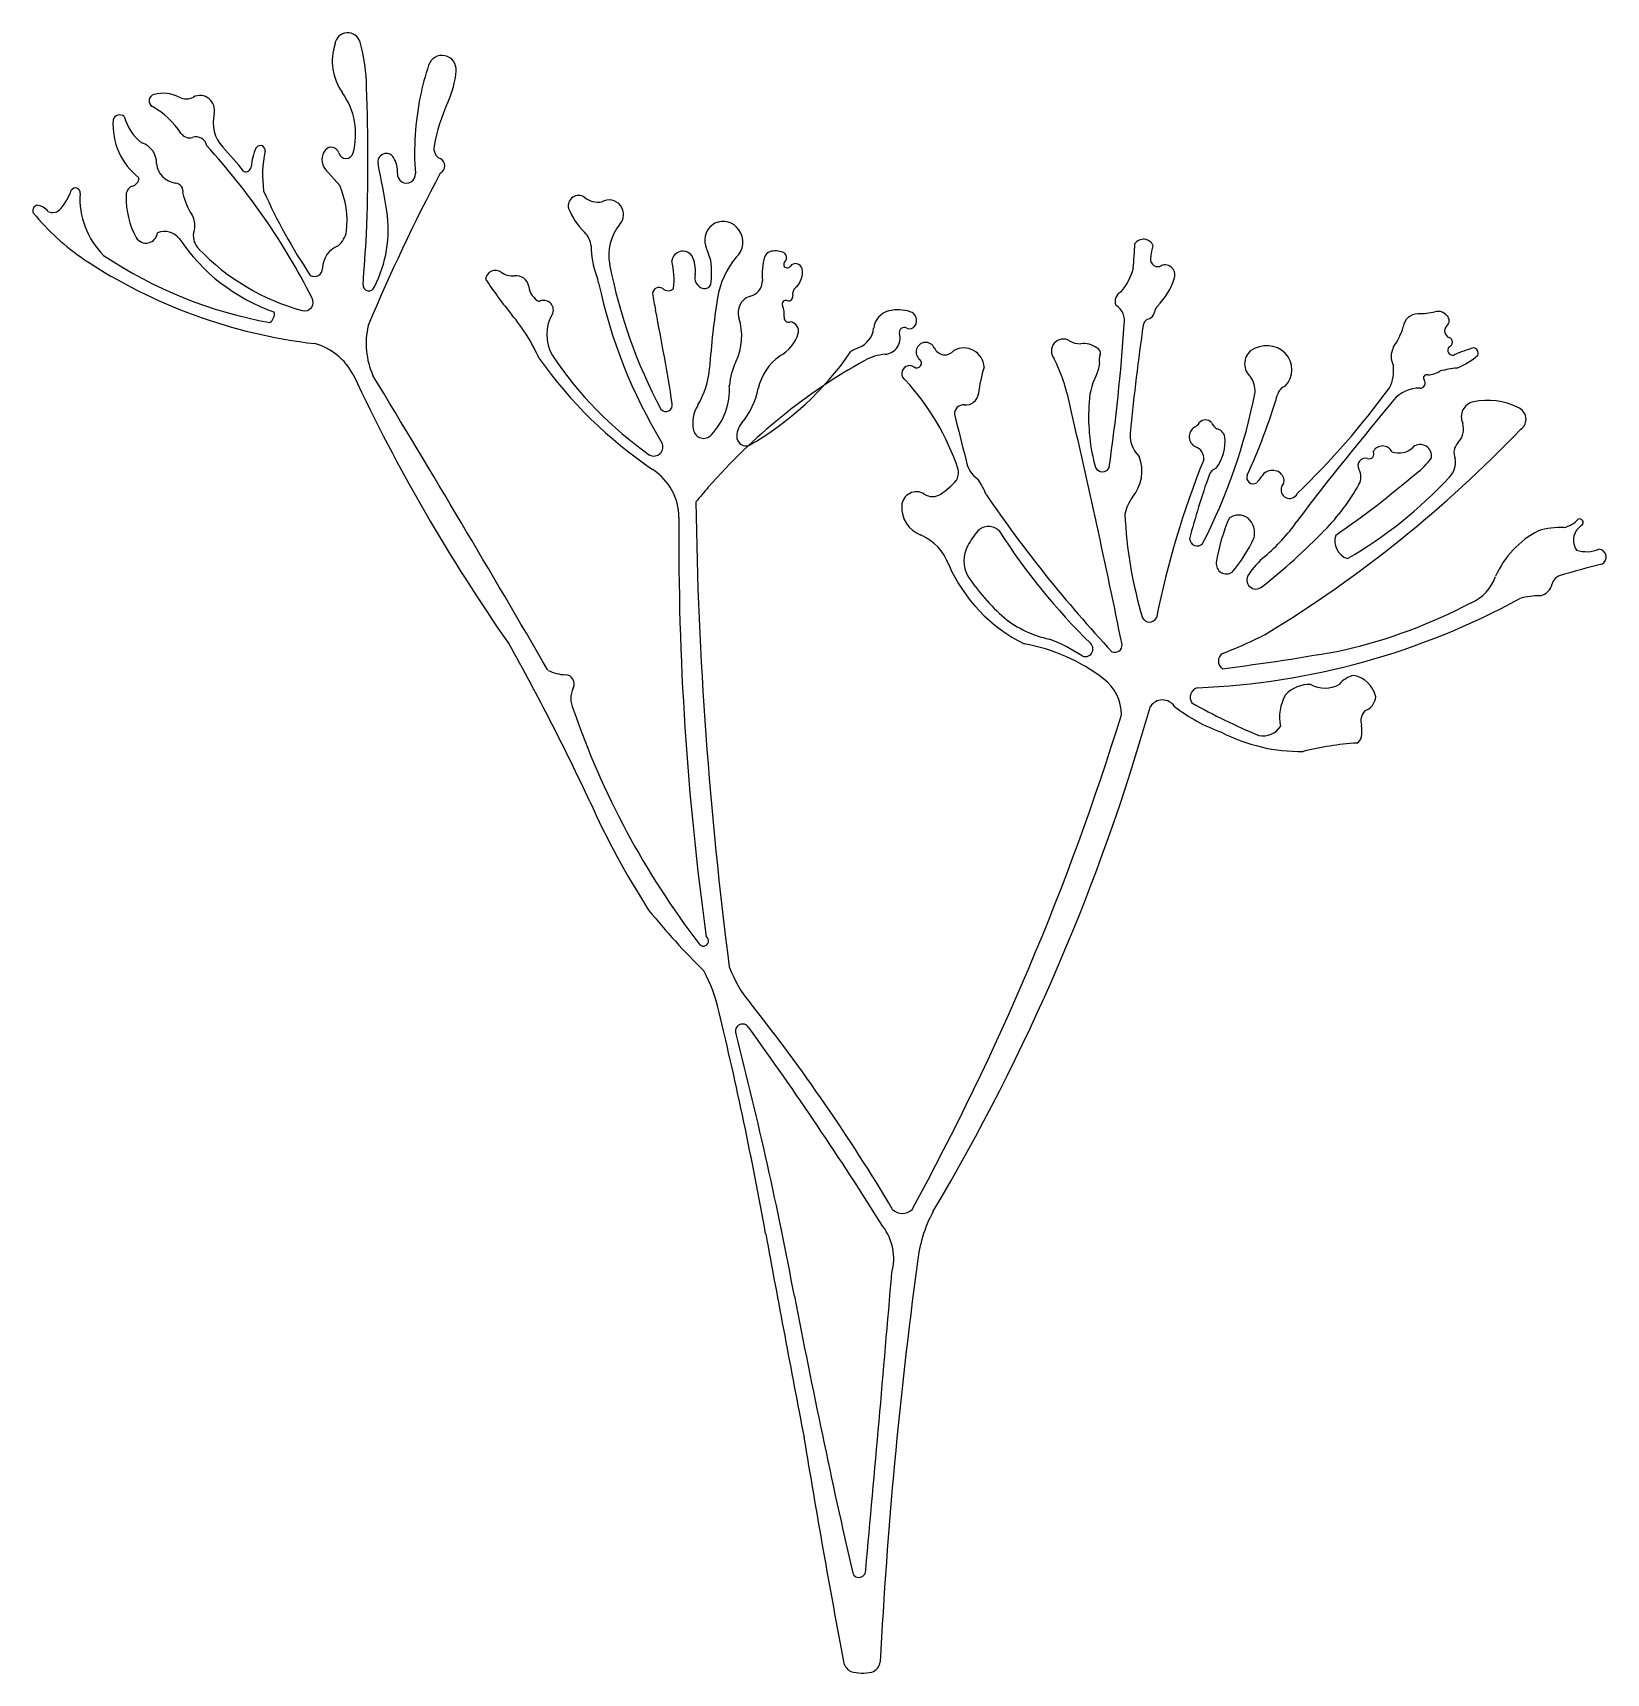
# Model space of a CAD drawing. Extents: x 1983 to 2263, y -73 to 219.
import ezdxf

# ---------------------------------------------------------------- set-up
doc = ezdxf.new("R2010")
doc.units = 0
doc.header["$LTSCALE"] = 7.8
doc.layers.add('CW', color=5, linetype='CONTINUOUS')

msp = doc.modelspace()

# ---------------------------------------------------------------- linework, layer by layer
at = {"layer": 'CW'}
for p, q in [((2037.6, 191.96), (2035.06, 194.82)), ((2009.65, 190.53), (2009.65, 190.53)), ((2103.73, 178.57), (2102.85, 181.12)), ((2128.66, 162.28), (2128.66, 162.28)), ((2128.66, 162.28), (2128.66, 162.28)), ((2235.36, 163.17), (2235.36, 163.17)), ((2171.14, 152.61), (2171.14, 152.61)), ((2196.67, 123), (2196.67, 123))]:
    msp.add_line(p, q, dxfattribs=at)
for centre, radius, start, end in [((2045.92, 214.14), 9.66, 161.4817, 215.624), ((2039.02, 216.88), 2.29, 16.3629, 171.8548), ((2012.3, 209.19), 30.09, 0.5331, 16.085), ((2055.84, 212.61), 2.52, 354.7644, 161.7624), ((2100.72, 197.82), 49.78, 161.7624, 168.4811), ((2040.96, 213.97), 17.47, 335.6662, 354.7644), ((2004.79, 207.04), 1.18, 104.5358, 240.7735), ((2006.09, 202), 6.39, 63.3722, 104.5358), ((2010.24, 210.26), 2.86, 243.3722, 296.6278), ((2012.68, 205.37), 2.61, 346.0926, 116.6278), ((2027.72, 201.1), 12.72, 344.7414, 35.624), ((1687.3, 196.46), 355.33, 357.8732, 2.0984), ((2100.72, 197.82), 49.78, 168.4811, 184.2965), ((1997.07, 193.25), 14.62, 33.2173, 60.7735), ((2021.52, 203.19), 6.49, 166.0926, 222.7685), ((2088.24, 192.59), 34.43, 155.6662, 169.3454), ((2009.23, 202.82), 12.05, 176.0556, 232.0547), ((1998.4, 203.28), 1.25, 50.0767, 163.0124), ((2007.75, 206.53), 8.85, 195.0316, 232.3865), ((2001.22, 195.98), 3.72, 357.4422, 72.3471), ((2010.83, 202.26), 1.83, 213.2173, 288.0902), ((2011.99, 198.7), 1.93, 8.8406, 108.0902), ((1926.94, 118.82), 118.28, 26.6912, 42.6743), ((2023.43, 198.17), 0.892, 351.2309, 144.5775), ((2056.42, 198.57), 2.05, 169.3454, 243.818), ((1948.97, 136.08), 92.34, 39.2157, 42.7685), ((2032.23, 194.38), 10.45, 155.6381, 175.2113), ((2043.55, 193.75), 19.71, 167.421, 188.0613), ((2037.02, 196.56), 2.62, 138.3937, 221.6063), ((2036.09, 197.39), 1.38, 15.2586, 138.3937), ((2038.71, 198.1), 1.34, 195.2586, 344.7414), ((2045.91, 196.14), 1.51, 31.2117, 192.363), ((2043.12, 194.44), 4.78, 355.7035, 31.2117), ((2054.88, 195.44), 1.44, 296.182, 63.818), ((2000.22, 193.36), 1.6, 283.354, 358.2595), ((2008.82, 196.27), 3.92, 186.6816, 262.412), ((2020.83, 195.4), 0.998, 251.1778, 351.4431), ((2341.97, 42.1), 324.3, 152.0397, 157.3535), ((1916.87, 167.85), 130.58, 8.6073, 12.363), ((2049.48, 193.97), 1.61, 175.7035, 4.2965), ((1980.11, 194.51), 10.23, 319.4859, 340.4633), ((1990.48, 190.66), 0.844, 352.3963, 149.2927), ((2005.62, 189.65), 14.33, 176.4312, 225.1486), ((2001.23, 190.21), 1.72, 111.9486, 186.615), ((2008.13, 190.84), 1.55, 348.556, 83.5387), ((2020.41, 192.87), 11.01, 192.2488, 213.6423), ((2114.79, 231.29), 99.3, 203.9497, 213.8877), ((2022.54, 185.55), 16.37, 353.7341, 23.031), ((2080.17, 188.33), 1.84, 54.6092, 194.6006), ((1983.92, 187.44), 1.03, 107.0658, 201.6341), ((1983.28, 185.41), 3.03, 39.3297, 83.4729), ((1986.45, 188.88), 1.76, 241.7926, 324.4903), ((2014.88, 189.84), 15.36, 179.3599, 207.8591), ((2023.92, 184.06), 22.32, 332.8092, 8.6073), ((2089.45, 192.16), 11.86, 201.2213, 226.1966), ((2083.64, 192.71), 3.74, 230.1389, 280.0188), ((2085.59, 186.76), 2.61, 316.37, 119.8151), ((2016.02, 214.17), 42.75, 219.3601, 236.0337), ((2008.01, 184.83), 3.78, 337.8708, 31.009), ((2094.3, 179.5), 8.74, 141.3113, 190.8542), ((2105.96, 182.25), 3.3, 33.1365, 199.9606), ((2003.07, 183.76), 2.08, 211.7482, 352.9594), ((2006.4, 180.47), 3.28, 37.1484, 112.675), ((2037.21, 201.39), 33.96, 213.8818, 250.6232), ((2014.96, 183.06), 3.47, 174.3432, 223.9491), ((2034.53, 184.55), 4.35, 309.5214, 349.5988), ((1010.94, 250.32), 1033.62, 355.77991, 356.28069), ((2078.05, 180.55), 4.42, 7.9982, 43.7427), ((2105.81, 181.86), 3.65, 311.7752, 36.9847), ((1906.36, 197.18), 273.42, 355.8047, 356.7288), ((2180.86, 180.5), 1.86, 22.2902, 144.772), ((2044.07, 257.37), 94.26, 236.5647, 263.3433), ((2038.68, 243.72), 77.39, 236.0941, 259.9367), ((2041.85, 208.98), 40.83, 223.9491, 254.4635), ((2038.84, 177.18), 4.3, 111.0118, 180.0483), ((2097.32, 181.1), 14.9, 179.7611, 200.4715), ((2098.77, 178.21), 2.01, 36.5455, 170.8611), ((2082.33, 175.12), 14.86, 354.0765, 13.28), ((2095.09, 176.77), 5.92, 353.9226, 26.4487), ((2088.17, 176.42), 15.71, 352.1154, 7.8846), ((2119.81, 169.52), 15.05, 140.2734, 170.971), ((2124.25, 176.06), 11.36, 163.8374, 185.2799), ((2114.63, 178.84), 1.34, 104.3482, 163.8374), ((2115.28, 176.31), 3.96, 71.1862, 104.3482), ((2116.22, 179.08), 1.03, 313.6842, 71.1862), ((2183.42, 178.82), 1.34, 160.5188, 285.5096), ((2066.24, 206.23), 119.01, 346.9049, 347.8627), ((2033.09, 177.17), 1.45, 239.6076, 0.0483), ((2065.36, 175.05), 1.76, 53.9339, 174.0524), ((2068.38, 179.19), 3.36, 233.9339, 276.3488), ((2069, 173.55), 2.32, 8.8134, 96.3488), ((2076.43, 173.15), 7.45, 11.054, 21.5926), ((2177.11, 195.62), 93.11, 191.0048, 207.9118), ((2102.88, 175.54), 2.01, 162.6038, 256.5217), ((2117.37, 177.88), 0.635, 133.6842, 325.7276), ((2118.86, 176.87), 1.16, 10.7521, 145.7276), ((2116.51, 176.42), 3.56, 310.8643, 10.7521), ((2168.27, 180.09), 11.17, 320.3747, 344.8873), ((2184.7, 176.01), 1.77, 342.6376, 121.3083), ((2042.79, 174.18), 1.03, 175.5564, 341.7922), ((2125.41, 215.84), 73.95, 213.3076, 219.4374), ((2074.92, 174.47), 3.68, 188.8134, 241.3238), ((2173.55, 193.59), 91.79, 191.9543, 211.1982), ((2094.54, 172.6), 1.18, 56.4884, 175.5385), ((2141.7, 179.92), 48.88, 188.5058, 192.0314), ((2096.15, 174.49), 1.32, 223.2814, 316.7186), ((2102.61, 174.85), 1.27, 261.3553, 332.5146), ((2110.09, 174.98), 2.86, 280.4993, 0.5942), ((2119.83, 172.57), 1.52, 130.8643, 191.5566), ((2177.57, 171.32), 1.78, 112.9255, 203.4445), ((2174.65, 179.13), 12.29, 314.9255, 342.7096), ((2031.33, 171.12), 1.53, 254.4635, 32.7466), ((2073.97, 169.74), 1.71, 341.0291, 118.1192), ((1624.93, 77.39), 477.97, 9.1092, 11.1394), ((2244.75, 149.67), 141.56, 170.971, 176.0578), ((2111.71, 169.28), 3.1, 110.842, 197.7211), ((2117.15, 170.78), 0.679, 71.0185, 202.7603), ((2113, 169.04), 3.83, 352.3856, 22.7603), ((2117.61, 172.12), 0.738, 251.0185, 11.5566), ((2137.11, 162.88), 6.9, 71.8533, 103.6319), ((2174.18, 167.82), 3.3, 348.2388, 57.8421), ((2185.24, 168.85), 2.48, 140.4486, 167.9642), ((2024.1, 169.06), 1.86, 304.6113, 8.9622), ((2056.43, 163.78), 14.12, 166.9693, 203.9237), ((2043.18, 147.8), 32.78, 23.9209, 39.9928), ((2081.77, 165.36), 7.27, 148.3272, 210.9182), ((2098.48, 165.12), 10.77, 334.6222, 17.3919), ((2117.61, 168.42), 0.826, 172.3856, 290.9535), ((2117.67, 165.95), 1.71, 348.3817, 81.978), ((2136.33, 166.11), 3.58, 103.6319, 173.9553), ((2139.17, 167.57), 1.18, 241.7529, 329.0391), ((2138.73, 167.83), 1.69, 329.0391, 71.8533), ((1860.63, 187.35), 317.42, 351.7209, 356.3499), ((2590.25, 107.7), 413.71, 171.7501, 174.3564), ((2182.36, 166.79), 1.56, 123.5164, 169.9803), ((2181.35, 169.57), 1.48, 275.9603, 352.4294), ((2214.5, 170.63), 13.25, 325.2838, 342.8354), ((2229.86, 166.36), 2.73, 91.6669, 172.4292), ((2229.98, 180.64), 11.55, 269.0314, 284.2243), ((2233.34, 167.36), 2.14, 32.8011, 104.2243), ((2235.77, 166.03), 1.25, 137.6677, 250.5587), ((2234.11, 167.86), 1.23, 306.974, 32.8011), ((2112.84, 167.54), 6.78, 297.8936, 343.465), ((2128.66, 166.92), 4.13, 290.9802, 353.9553), ((2134.58, 164.74), 2.9, 274.5569, 15.867), ((2138.21, 165.77), 0.869, 61.7529, 195.867), ((2142.03, 162.27), 1.7, 24.58, 231.889), ((2166.58, 162.42), 2.14, 59.5296, 219.7119), ((2169.6, 167.51), 3.78, 239.1747, 271.6961), ((2235.01, 164.01), 0.913, 292.1025, 67.8975), ((2030.16, 153.05), 11.11, 27.7608, 74.4243), ((2138.75, 207.89), 80.59, 215.5022, 235.7352), ((2131.84, 199.23), 67.71, 213.7426, 234.8174), ((2083.26, 193.47), 55.09, 299.6484, 325.5089), ((2122.12, 153.32), 10.24, 126.6056, 166.1252), ((2132.55, 156.76), 6.75, 110.9802, 125.2101), ((2135.52, 152.97), 8.9, 94.5569, 119.0838), ((2140.46, 160.27), 0.84, 235.0143, 51.889), ((2145.47, 163.84), 2.08, 204.58, 320.7776), ((2148.83, 159.31), 3.66, 4.1793, 118.5601), ((2135.96, 146.64), 32.36, 11.1353, 26.4525), ((2170.22, 159.99), 3.77, 52.2509, 97.6328), ((2172.25, 162.08), 0.936, 341.763, 72.9286), ((2175.94, 160.76), 2.98, 159.8697, 191.521), ((2201.92, 160.14), 3.03, 129.2267, 230.7733), ((2202.8, 158.47), 4.9, 47.101, 124.7336), ((2202.99, 159.1), 4.31, 316.7662, 43.2338), ((2228.67, 161.45), 3.66, 153.5044, 206.4956), ((2235.97, 162.55), 0.87, 135.1664, 286.5273), ((2246.62, 138.58), 25.37, 105.7479, 114.192), ((2233.04, 169.44), 10.7, 290.1099, 313.7505), ((2239.55, 162.05), 0.958, 339.1859, 78.9438), ((2333.84, 296.03), 324.55, 205.1257, 214.9379), ((-787.81, -1558.47), 3311.02, 30.1692, 31.22687), ((2088.88, 160.41), 14.68, 328.4719, 356.0578), ((2181.81, 69.76), 104.12, 119.0838, 138.9464), ((2118.88, 155.26), 11.88, 153.8198, 174.9466), ((2139.17, 158.42), 1.41, 55.0143, 237.3528), ((2176.33, 151.81), 25.08, 161.9618, 173.0909), ((2184.18, 152.47), 13.05, 154.4942, 179.4052), ((2168.44, 160.38), 4.58, 329.9927, 357.3383), ((2218.54, 158.97), 6.91, 333.4312, 7.1001), ((2231.33, 157.64), 0.56, 69.8901, 217.3028), ((2231.28, 162.7), 4.54, 273.0767, 303.0655), ((2240.85, 125.97), 33.68, 97.0409, 102.1564), ((2095.23, 155.59), 11.83, 316.4503, 3.4858), ((2099.21, 158.13), 13.18, 319.8576, 349.7087), ((2106.21, 127.44), 43.88, 18.4561, 42.7815), ((2100.38, 174.84), 102.32, 332.8089, 348.8564), ((2195.78, 155.14), 4.99, 359.1483, 32.1566), ((2206.81, 154.13), 2.14, 108.6097, 169.5204), ((2107.08, 241.75), 145.64, 314.0118, 323.8695), ((2229.92, 150), 5.8, 88.1525, 140.3657), ((2230.14, 156.73), 0.936, 268.1525, 37.3028), ((2095.71, 152.83), 1.18, 221.8243, 11.2732), ((2106.53, 149.58), 6.02, 148.4719, 192.0097), ((2148.77, 151.24), 1.59, 84.1885, 182.4009), ((2149.16, 155.1), 2.29, 264.1885, 353.0909), ((691.07, -191.22), 1516.21, 11.46226, 13.11761), ((2204.28, 150.6), 33.2, 176.5393, 195.6561), ((2094.81, 187.77), 114.82, 335.5782, 343.1652), ((2945.4, -442.61), 934.83, 140.36567, 141.66261), ((2240.25, 150.69), 2.74, 102.3369, 204.5006), ((2242.2, 141.79), 11.85, 62.9015, 102.3369), ((2246.88, 150.29), 2.18, 305.1144, 70.8571), ((2112.29, 147.1), 3.93, 139.8576, 183.8611), ((2961.25, 351.55), 838.37, 193.8276, 194.39493), ((2188.88, 150.88), 2.31, 297.6616, 328.1968), ((2191.9, 148.75), 1.4, 40.8183, 139.2002), ((2195.99, 151.34), 3.46, 209.0854, 233.3268), ((2234.36, 148.54), 3.55, 315.7255, 16.6541), ((2102.46, 148.72), 1.86, 192.0097, 316.4503), ((2110.02, 147.22), 1.7, 193.002, 286.754), ((2183.71, 147.43), 5.24, 169.5964, 226.6353), ((2190.98, 147.13), 1.98, 121.0721, 245.6826), ((2187.49, 146.32), 7.91, 322.7368, 5.9057), ((2193.55, 146.76), 1.84, 11.6025, 78.4374), ((2085.86, 303.89), 224.67, 301.2961, 316.2431), ((2093.57, 145.33), 1.62, 242.4897, 25.9683), ((2173.28, 141.03), 7.3, 320.5153, 20.7826), ((2189.47, 143.29), 2.15, 353.5725, 71.3088), ((2221.05, 144.08), 0.874, 252.839, 28.1744), ((2223.47, 143.65), 1.85, 26.8719, 153.1281), ((2226.41, 147.76), 3.52, 248.5362, 316.5175), ((2230.17, 143.7), 2.05, 351.4269, 126.2913), ((2222.01, 150.65), 12.5, 306.4852, 324.5188), ((2238.72, 144.31), 2.53, 136.2644, 205.068), ((2087.82, 132.71), 10.23, 0.3227, 57.0841), ((2145.21, 140.77), 2.67, 326.9593, 11.9839), ((2154.36, 143.79), 5.2, 187.3132, 235.0751), ((2173.53, 142.27), 1.37, 207.4003, 332.5997), ((2342.46, 82.46), 162.57, 158.1158, 168.4974), ((2194.64, 139.45), 2.25, 112.1965, 157.763), ((2233.18, 115.06), 40.04, 140.4097, 143.3725), ((2203.79, 139.02), 2.13, 74.6612, 133.2772), ((2204.03, 139.21), 1.9, 16.2296, 80.3388), ((2116.51, 272.72), 173.81, 304.5695, 310.523), ((2220.4, 141.98), 1.32, 72.839, 209.2666), ((2216.83, 139.98), 2.78, 330.7334, 29.2666), ((2232.75, 142.58), 3.74, 315.1949, 10.2183), ((2181.81, 69.76), 104.12, 138.9464, 140.8332), ((2138.26, 147.03), 12, 302.6306, 319.9982), ((2139.7, 131.58), 14.13, 22.0281, 34.2496), ((2317.63, 95.64), 132.81, 160.3498, 165.4703), ((2200.4, 139.87), 1.13, 157.5813, 305.3084), ((2206.9, 137.66), 1.52, 154.9363, 334.5793), ((2204.57, 139.29), 1.36, 314.1319, 19.4251), ((2185.43, 157.57), 38.77, 315.6525, 330.7334), ((2177.38, 194), 79.31, 300.1362, 317.0307), ((2814.26, 145.17), 713.25, 180.77514, 187.45577), ((2143.08, 134.58), 5.31, 176.9555, 248.8911), ((2140.38, 134.73), 2.61, 57.3694, 176.9555), ((2143.26, 139.22), 2.73, 237.3694, 302.6306), ((2345.71, 268.15), 233.34, 214.2361, 223.0642), ((2185.4, 131.62), 8.05, 143.6423, 167.4389), ((2315.99, 55.13), 132.39, 141.6626, 144.4928), ((2617.07, 129.08), 519.04, 179.5927, 187.8712), ((2255.58, 137.08), 78.13, 182.7248, 196.5152), ((2225.81, 119.73), 32.36, 156.4773, 171.1835), ((2197.82, 130.21), 2.96, 55.4552, 124.5448), ((2196.99, 129.96), 3.68, 346.106, 46.9194), ((2180.64, 151.7), 33.88, 310.1493, 324.4928), ((2254.72, 135.67), 4.83, 282.6195, 318.2122), ((2258.57, 131.84), 0.66, 320.9601, 111.9392), ((2137.5, 121.2), 9.19, 19.9565, 66.5072), ((2162.08, 121.17), 14.13, 139.356, 152.3032), ((2153.24, 128.49), 2.66, 44.9581, 135.0419), ((2252.45, 192.72), 115.58, 212.6434, 225.5114), ((2190.43, 129.04), 1.36, 183.3879, 315.0885), ((2176.64, 140.09), 26.33, 319.5296, 335.2818), ((2127.57, 214.12), 119.67, 308.4051, 315.6525), ((2218.3, 128.55), 3.33, 161.7343, 250.6215), ((2259.06, 115.35), 16.94, 117.4561, 155.9227), ((2255.29, 116.64), 14.33, 88.0418, 106.371), ((2260.66, 128.69), 3.15, 119.9251, 214.1889), ((2154.31, 125.01), 5.47, 150.0572, 209.9428), ((2212.6, 113.82), 15.68, 130.1493, 146.2887), ((2259.82, 132.58), 5.93, 252.5982, 291.9152), ((2261.92, 125.67), 1.41, 295.8787, 85.4602), ((2172.16, 135.65), 28.37, 203.4869, 243.6809), ((2195.65, 124.5), 1.82, 173.8759, 304.3791), ((2304.19, -45.52), 174.96, 103.7715, 106.346), ((2181.5, 143.62), 38.41, 213.7646, 228.5406), ((2200.91, 121.62), 1.63, 146.2887, 308.4051), ((2236.17, 124.76), 7.84, 293.0458, 341.3756), ((2251.02, 121.49), 2.75, 281.101, 348.0399), ((2255.73, 120.45), 2.07, 112.2523, 167.0519), ((2185.27, 232.84), 130.56, 272.3004, 298.6814), ((2195.11, 201.32), 94.68, 283.1567, 297.7749), ((2251.6, 104.4), 14.39, 90.2067, 104.822), ((2168.01, 129.84), 19.18, 231.4759, 258.1576), ((2181.92, 115.44), 1.36, 204.4197, 335.5803), ((2165.71, 184.29), 81.23, 291.0747, 296.9833), ((1710.99, -90.74), 409.46, 24.9732, 29.3832), ((2153.7, 77.56), 33.19, 52.8188, 79.7816), ((2152.74, 81.91), 31.29, 56.6864, 68.7459), ((2170.5, 109.29), 1.36, 244.615, 45.6174), ((2175.76, 109.99), 1.28, 245.6415, 4.2616), ((2195.84, 107.15), 1.63, 124.1485, 235.8515), ((2146.89, 491.34), 388.53, 277.1004, 280.345), ((2078.12, 112.37), 7.67, 243.7142, 267.8318), ((2077.76, 103.08), 1.64, 332.9248, 87.8318), ((2168.92, 97.62), 8, 359.4419, 52.8188), ((2190.94, 100.7), 1.75, 104.333, 214.2734), ((2210.57, 96.82), 6.17, 88.7867, 135.8418), ((2213.22, 107.65), 5.31, 241.6326, 298.3674), ((2219.38, 100.05), 4.67, 102.8217, 141.1527), ((2217.38, 99.71), 4.99, 12.4288, 78.8186), ((2082.89, 100.46), 4.12, 152.9248, 207.0752), ((2184.24, 97.59), 2.62, 34.5659, 145.4341), ((2240.43, 188.74), 102.57, 240.2232, 247.6625), ((2213, 97.18), 7.89, 150.1132, 192.2095), ((2219.37, 101), 2.89, 288.7672, 355.6995), ((2218.7, 146.44), 147.46, 198.9378, 217.4416), ((1721.23, 238.4), 476.96, 331.3038, 342.8237), ((1817.51, 202.44), 378.94, 329.3178, 344.1713), ((2204.68, 122.25), 29.52, 231.7279, 250.3865), ((2222.35, 96.44), 2.75, 138.2887, 196.3164), ((2208.85, 121.76), 30.73, 242.7221, 270.883), ((2202.15, 97.53), 3.73, 259.1859, 327.0836), ((2218.34, 93.82), 1.4, 292.2557, 351.7856), ((2212.01, 94.59), 7.78, 352.8012, 7.9378), ((2222.24, 39.56), 53.07, 93.6338, 104.082), ((2216.92, 142.5), 147.65, 204.1338, 212.6865), ((2189.98, 141.38), 125.12, 218.93, 225.6424), ((2102.42, 57.24), 0.913, 209.3042, 56.0734), ((2077.43, 38.47), 28.45, 12.6718, 28.219), ((2126.93, 59.84), 21.16, 199.9657, 220.2735), ((1421.45, -119.6), 703.2, 10.20854, 13.51267), ((1844.69, -164.4), 339.34, 30.8053, 38.3555), ((2109.4, 41.18), 1.26, 30.6596, 202.4287), ((1593.61, -332.5), 638.19, 32.06944, 35.9126), ((1414.28, -138.23), 716.65, 10.62369, 14.45823), ((2137.88, 11.13), 2.46, 225.3143, 314.6857), ((2165.05, -2.65), 24.62, 151.5548, 174.8799), ((2126.92, 0.63), 9.42, 344.5416, 37.3224), ((7845.83, 1063.79), 5829.26, 190.464633, 190.82776), ((-5750.79, 663.32), 7914.8, 354.793607, 355.178861), ((2989.65, -115.17), 856.84, 172.30589, 177.06566), ((3541.54, 267.49), 1448.96, 190.88408, 192.87834), ((3785.98, 242.03), 1687.91, 189.31844, 190.70508), ((2130.16, -55.04), 1.21, 200.4232, 6.622), ((2129.64, -70.93), 2.26, 194.5824, 245.6607), ((2130.81, -66.3), 7.01, 252.5503, 283.2911), ((2131.71, -70.99), 2.25, 288.4541, 351.9174)]:
    msp.add_arc(centre, radius, start, end, dxfattribs=at)

doc.saveas('drawing.dxf')
